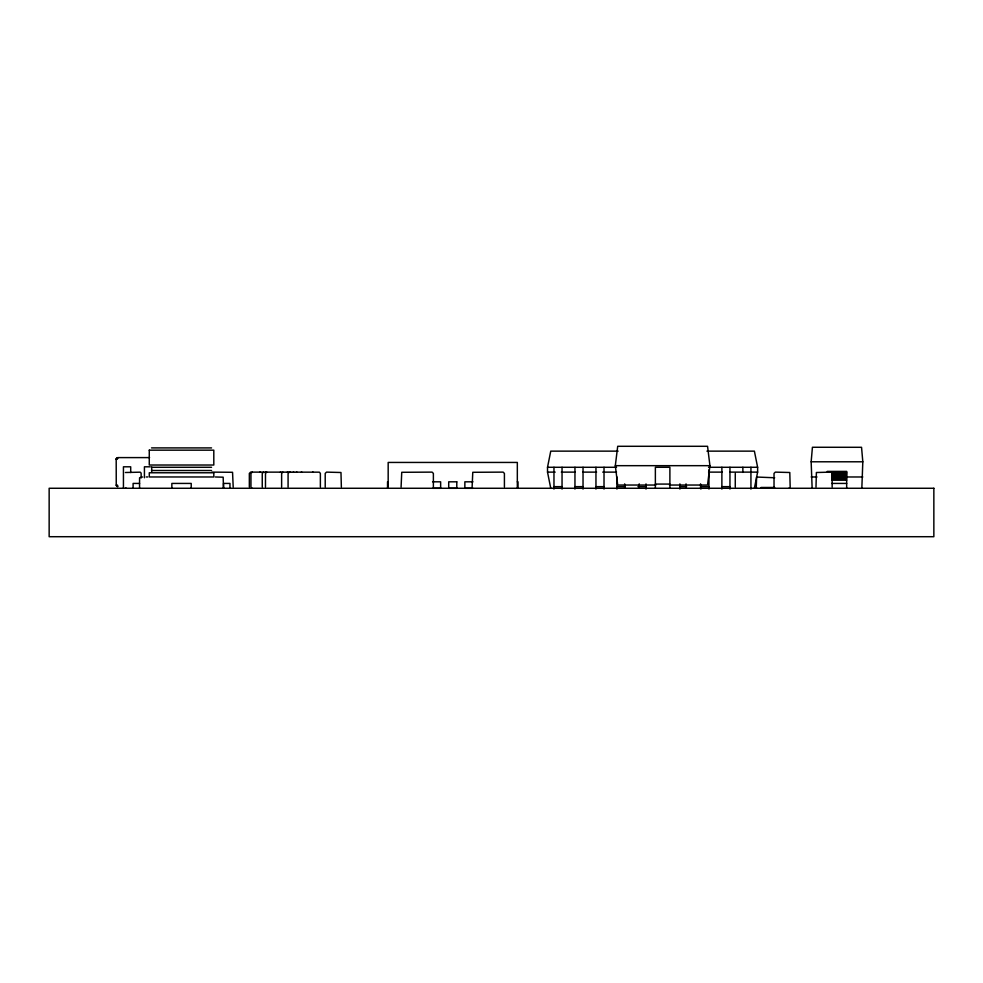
<?xml version="1.0" encoding="UTF-8"?>
<svg xmlns="http://www.w3.org/2000/svg" width="983" height="983" viewBox="0 0 983 983"><rect width="100%" height="100%" fill="white"/><g stroke="black" fill="none" stroke-linecap="round" stroke-linejoin="round"><path stroke-width="1.47" d="M139.561 488.268L139.574 477.775L142.572 476.964M116.191 459.159L116.252 485.098L117.456 486.61M812.142 488.268L811.159 461.789L812.425 447.265L861.55 447.302L862.816 461.789L861.833 488.268M655.772 485.037L617.705 485.037L615.321 465.672L617.705 446.294L707.551 446.294L709.935 465.672L707.551 485.037L669.484 485.037M550.75 488.268L547.519 472.123L547.519 467.281L550.75 451.136L618.123 451.136M754.391 488.268L757.623 472.123L757.623 467.281L754.391 451.136L706.924 451.136M117.395 459.147L116.252 459.147L117.395 457.648M116.412 459.135L116.682 458.053L116.252 459.147M125.406 472.504L140.213 472.172L141.122 473.081L141.171 477.935M259.672 472.295L260.311 472.123M287.11 472.295L287.761 472.123M789.521 488.096L788.87 488.268M252.238 472.123L250.948 473.413L250.948 486.978M263.542 472.123L262.252 473.413L262.252 486.978M266.774 472.123L265.484 473.413L265.484 486.978M282.92 472.123L281.63 473.413L281.63 486.978M289.371 472.123L288.08 473.413L288.08 486.978M117.444 485.111L116.301 485.111L116.744 486.204L116.461 485.123M151.529 447.904L211.542 447.916M117.813 457.599L149.576 457.599M811.159 461.789L862.816 461.789M615.321 465.672L709.935 465.672M150.239 466.802L144.427 466.802L144.427 477.775M151.529 467.281L211.542 467.281M547.519 467.281L616.525 467.281M708.546 467.281L757.623 467.281M151.529 470.513L211.542 470.513M846.67 472.061L827.293 472.061L827.293 471.398L846.67 471.398L846.67 488.268M211.91 472.123L232.553 472.295L233.192 486.978M547.519 472.123L555.186 472.123M561.318 472.123L575.116 472.123M582.784 472.123L596.595 472.123M602.726 472.123L616.525 472.123M708.546 472.123L722.345 472.123M730.013 472.123L757.623 472.123M830.856 472.123L816.381 472.504L816.001 486.978M831.765 472.884L846.67 472.884M831.765 473.867L846.67 473.867M831.765 474.973L846.67 474.973M831.765 476.177L846.67 476.177M146.258 476.964L147.733 476.964M215.326 476.976L223.166 477.197L223.51 488.268L223.51 483.427L229.961 483.427L229.961 488.268M811.159 476.976L817.02 476.976M846.67 476.976L862.816 476.976M831.765 477.468L846.67 477.468M774.665 477.775L756.615 477.038L756.259 487.629L756.91 488.268M831.765 478.819L846.67 478.819M831.765 480.196L846.67 480.196M388.174 481.817L387.535 481.817L387.535 488.305M432.569 481.817L440.642 481.817L440.642 488.305L432.569 488.305M472.934 481.817L464.861 481.817L464.861 488.305L472.934 488.305M517.328 481.817L517.98 481.817L517.98 488.305M139.561 483.427L133.098 483.427L133.098 488.268M831.765 483.427L846.67 483.427M655.366 484.078L669.89 484.078M553.97 486.659L562.043 486.659M574.957 486.659L583.03 486.659M595.956 486.659L604.017 486.659M616.943 486.659L625.004 486.659M637.93 486.659L646.003 486.659M679.904 486.659L686.625 486.659M700.891 486.659L708.964 486.659M721.878 486.659L729.951 486.659M774.665 487.47L761.112 487.47L761.112 488.268M312.619 472.123L313.27 472.295M301.326 472.123L301.965 472.295M296.473 472.123L297.124 472.295M293.253 472.123L293.892 472.295M290.022 472.123L290.661 472.295M280.339 472.123L280.978 472.295M265.803 472.123L266.454 472.295M252.238 488.268L251.599 488.096M126.316 488.268L125.677 488.096M832.146 473.413L832.146 486.978M790.172 486.978L789.791 472.504L775.317 472.123L774.026 473.413L774.026 486.978M750.938 467.281L750.938 489.079M742.865 467.281L742.865 472.405M735.272 473.413L735.272 486.978M729.951 467.281L729.951 489.079M721.878 467.281L721.878 489.079M708.964 469.849L708.964 489.079M700.891 484.656L700.891 489.079M700.572 483.857L700.572 488.268M686.036 483.857L686.036 488.268M679.904 483.894L679.904 489.079M669.89 488.268L669.89 467.281L655.366 467.281L655.366 488.268M646.003 483.894L646.003 489.079M639.22 483.857L639.22 488.268M624.684 483.857L624.684 488.268M616.943 476.976L616.943 489.079M604.017 467.281L604.017 489.079M595.956 467.281L595.956 489.079M583.03 467.281L583.03 489.079M574.957 467.281L574.957 489.079M562.043 467.281L562.043 489.079M553.97 467.281L553.97 489.079M517.328 488.268L517.328 462.44L388.174 462.44L388.174 488.268M504.414 486.978L504.414 473.413L503.124 472.123L472.774 472.295L472.123 486.978M433.38 486.978L433.38 473.413L432.09 472.123L401.74 472.295L401.089 486.978M341.359 486.978L340.978 472.504L326.503 472.123L325.213 473.413L325.213 486.978M320.372 486.978L320.372 473.413L319.414 472.172L250.628 472.123L249.338 473.413L249.338 486.978M191.218 488.268L191.218 483.427L171.853 483.427L171.853 488.268M151.689 467.023L151.689 471.582M130.702 472.528L130.702 466.802L123.44 466.802L123.44 488.268M117.813 457.648L117.813 458.373M117.862 485.885L117.862 486.61M149.269 450.165L149.269 465.02L213.803 465.02L213.803 450.177L149.269 450.165M213.803 472.774L149.269 472.774L149.318 476.964L213.815 476.976L213.803 472.774M456.788 481.817L448.715 481.817L448.715 488.305L456.788 488.305L456.788 481.817M933.85 488.268L49.15 488.268L49.15 536.706L933.85 536.706L933.85 488.268"/></g></svg>
